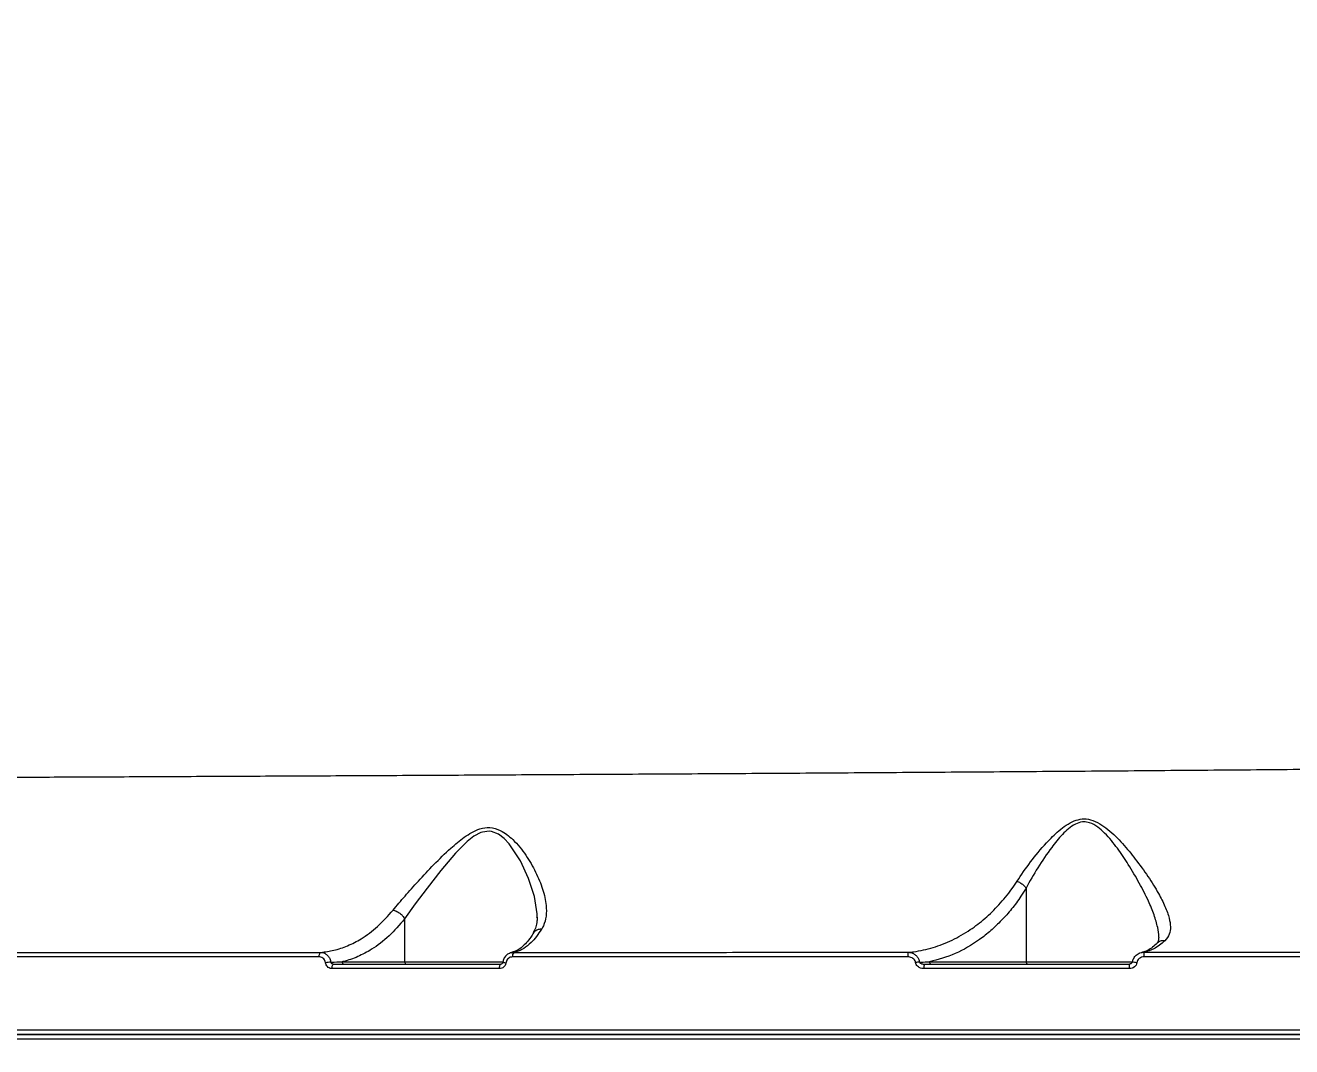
# Model space of a CAD drawing. Header units: millimetres. Extents: x -10374 to 11119, y -8221 to 9433.
# Drawn here: x 5040.3 to 5319.1, y 2818.7 to 3043.4 of the extents above; entities that cross this region are included whole.
import ezdxf

# ---------------------------------------------------------------- set-up
doc = ezdxf.new("R2010")
doc.units = ezdxf.units.MM
for name, color, linetype in [('DIKOM_ОБЪЕКТ', 7, 'Continuous'), ('DIKOM_РАЗМЕР_ЗОНА', 7, 'Continuous'), ('DIKOM_РАЗМЕР_ОБЪЕКТА', 7, 'Continuous')]:
    doc.layers.add(name, color=color, linetype=linetype)
doc.styles.add('style1', font='arial.ttf', dxfattribs={"width": 0.8})
doc.dimstyles.new('1-50', dxfattribs={"dimtxt": 300, "dimasz": 200, "dimexe": 100, "dimexo": 0, "dimgap": 100, "dimtad": 0, "dimdec": 0, "dimtxsty": 'style1', "dimcen": 0, "dimclrd": 7, "dimclre": 7, "dimadec": 1, "dimazin": 2, "dimtfac": 1, "dimtdec": 0, "dimtmove": 1, "dimatfit": 3, "dimfxl": 0, "dimlwd": 25, "dimlwe": 18, "dimarcsym": 0})

# ---------------------------------------------------------------- blocks, each defined once
blk = doc.blocks.new('*D15')
at = {"layer": 'Defpoints', "color": 0, "transparency": 16777216}
for p in [(-5227.87, 8308.78), (9119.43, -1150.4), (-5227.87, -1991.82)]:
    blk.add_point(p, dxfattribs=at)
at = {"layer": 'DIKOM_РАЗМЕР_ОБЪЕКТА', "color": 7, "lineweight": 18, "transparency": 16777216}
for p, q in [((-5227.87, -1991.82), (-5227.87, 8408.78)), ((9119.43, -1150.4), (9119.43, 8408.78))]:
    blk.add_line(p, q, dxfattribs=at)
at = {"layer": 'DIKOM_РАЗМЕР_ОБЪЕКТА', "color": 7, "lineweight": 25, "transparency": 16777216}
for p, q in [((-5027.87, 8308.78), (187.44, 8308.78)), ((8919.43, 8308.78), (1267.22, 8308.78))]:
    blk.add_line(p, q, dxfattribs=at)
at = {"layer": 'DIKOM_РАЗМЕР_ОБЪЕКТА', "color": 7, "transparency": 16777216}
for points in [[(-5027.87, 8342.11), (-5027.87, 8275.44), (-5227.87, 8308.78)], [(8919.43, 8342.11), (8919.43, 8275.44), (9119.43, 8308.78)]]:
    blk.add_solid(points, dxfattribs=at)
at = {"layer": 'DIKOM_РАЗМЕР_ОБЪЕКТА', "color": 0, "transparency": 16777216, "insert": (727.33, 8308.78), "char_height": 300, "attachment_point": 5, "style": 'style1'}
blk.add_mtext('14350', dxfattribs=at)
blk = doc.blocks.new('*D14')
at = {"layer": 'Defpoints', "color": 0, "transparency": 16777216}
for p in [(-7515.85, 9236.32), (11119.43, -1423.4), (-7515.85, -2401.58)]:
    blk.add_point(p, dxfattribs=at)
at = {"layer": 'DIKOM_РАЗМЕР_ЗОНА', "color": 7, "lineweight": 18, "transparency": 16777216}
for p, q in [((-7515.85, -2401.58), (-7515.85, 9336.32)), ((11119.43, -1423.4), (11119.43, 9336.32))]:
    blk.add_line(p, q, dxfattribs=at)
at = {"layer": 'DIKOM_РАЗМЕР_ЗОНА', "color": 7, "lineweight": 25, "transparency": 16777216}
for p, q in [((-7315.85, 9236.32), (77.56, 9236.32)), ((10919.43, 9236.32), (1157.34, 9236.32))]:
    blk.add_line(p, q, dxfattribs=at)
at = {"layer": 'DIKOM_РАЗМЕР_ЗОНА', "color": 7, "transparency": 16777216}
for points in [[(-7315.85, 9269.65), (-7315.85, 9202.98), (-7515.85, 9236.32)], [(10919.43, 9269.65), (10919.43, 9202.98), (11119.43, 9236.32)]]:
    blk.add_solid(points, dxfattribs=at)
at = {"layer": 'DIKOM_РАЗМЕР_ЗОНА', "color": 0, "transparency": 16777216, "insert": (617.45, 9236.32), "char_height": 300, "attachment_point": 5, "style": 'style1'}
blk.add_mtext('18650', dxfattribs=at)

msp = doc.modelspace()

# ---------------------------------------------------------------- linework, layer by layer
at = {"layer": 'DIKOM_ОБЪЕКТ', "color": 7, "linetype": 'Continuous', "lineweight": 15}
for p, q in [((5260.64, 2853.57), (5260.64, 2837.36)), ((5123.83, 2846.8), (5123.83, 2837.36)), ((5152.96, 2847.03), (5152.97, 2847.2)), ((5147.46, 2839.36), (5147.84, 2839.43)), ((5110.06, 2837.36), (5123.83, 2837.36)), ((5123.83, 2837.36), (5145.43, 2837.36)), ((5239.35, 2837.36), (5260.64, 2837.36)), ((5260.64, 2837.36), (5284.17, 2837.36))]:
    msp.add_line(p, q, dxfattribs=at)
at = {"layer": 'DIKOM_ОБЪЕКТ', "color": 7, "linetype": 'Continuous', "lineweight": 15, "flags": 128}
for points in [[(5152.97, 2847.2), (5152.99, 2847.92), (5152.38, 2851.72), (5151.1, 2855.7), (5149.31, 2859.6), (5146.84, 2863.3), (5145.75, 2864.46), (5144.48, 2865.43), (5142.97, 2866.03), (5142.47, 2866.1), (5140.96, 2865.91), (5140.61, 2865.79), (5139.05, 2864.97), (5137.62, 2863.86), (5135.03, 2861.28), (5131.79, 2857.45), (5128.78, 2853.59), (5126.18, 2850.11), (5123.83, 2846.81), (5123.83, 2846.81), (5123.83, 2846.81)], [(5105.02, 2838.43), (5105.03, 2838.62), (5105.05, 2838.8), (5105.08, 2838.97), (5105.13, 2839.11), (5105.19, 2839.24), (5105.25, 2839.33), (5105.32, 2839.39), (5105.4, 2839.42)], [(5107.83, 2835.86), (5107.84, 2836.06), (5107.86, 2836.24), (5107.9, 2836.41), (5107.95, 2836.57), (5108.01, 2836.69), (5108.08, 2836.78), (5108.15, 2836.84), (5108.23, 2836.86)], [(5144.71, 2835.86), (5144.72, 2836.06), (5144.74, 2836.24), (5144.77, 2836.41), (5144.8, 2836.56), (5144.85, 2836.69), (5144.9, 2836.78), (5144.96, 2836.84), (5145.02, 2836.86)]]:
    msp.add_lwpolyline(points, dxfattribs=at)
at = {"layer": 'DIKOM_ОБЪЕКТ', "color": 7, "linetype": 'Continuous', "lineweight": 15}
for centre, radius, start, end in [((5148.72, 2838.64), 1.18, 138.2551, 190.087), ((5237.77, 2838.68), 3.21, 166.1, 184.0254), ((5277.19, 2838.69), 9.45, 358.6552, 4.7057), ((5108.44, 2824.29), 13.03, 93.8321, 98.9555), ((5110.52, 2837.31), 0.454, 173.6045, 261.7435), ((5124.28, 2837.31), 0.454, 173.6062, 261.7418), ((5146.33, 2839.96), 2.82, 251.8774, 266.1332), ((5245.35, 2771.81), 66, 97.1309, 97.8759), ((5241.15, 2836.11), 3.04, 165.6945, 184.6729), ((5239.8, 2837.31), 0.454, 173.6045, 261.7435), ((5261.09, 2837.31), 0.454, 173.6073, 261.7429), ((5272.79, 2836.11), 10.6, 358.6467, 4.0599), ((5275.72, 2778.91), 58.96, 80.9573, 81.9554)]:
    msp.add_arc(centre, radius, start, end, dxfattribs=at)
for points, knots in [([(4897.67, 2877.46), (4898.93, 2877.46), (4901.48, 2877.47), (4906.8, 2877.49), (4913.2, 2877.51), (4920.75, 2877.54), (4929.4, 2877.57), (4939.12, 2877.6), (4949.93, 2877.64), (4961.78, 2877.68), (4974.63, 2877.73), (4988.42, 2877.78), (5003.08, 2877.84), (5018.58, 2877.91), (5034.91, 2877.97), (5052.03, 2878.05), (5069.88, 2878.13), (5088.36, 2878.22), (5107.4, 2878.31), (5126.95, 2878.41), (5146.98, 2878.52), (5167.47, 2878.64), (5188.32, 2878.76), (5209.44, 2878.89), (5230.73, 2879.03), (5252.15, 2879.18), (5273.67, 2879.34), (5295.23, 2879.51), (5316.77, 2879.69), (5338.18, 2879.88), (5359.37, 2880.08), (5378.7, 2880.28), (5396.24, 2880.47), (5406.71, 2880.59), (5411.94, 2880.65)], [0, 0, 0, 0, 0.031557, 0.063213, 0.09492, 0.126627, 0.158283, 0.189839, 0.221397, 0.253054, 0.284762, 0.31647, 0.348127, 0.379685, 0.411265, 0.442944, 0.474674, 0.506404, 0.538084, 0.569664, 0.601295, 0.633025, 0.664806, 0.696588, 0.728318, 0.75995, 0.791659, 0.823468, 0.855327, 0.887186, 0.918995, 0.950705, 0.975352, 1, 1, 1, 1]), ([(5258.63, 2855.09), (5259.59, 2856.5), (5261.5, 2859.32), (5264.65, 2863.11), (5267.34, 2865.83), (5269.4, 2867.45), (5271.1, 2868.4), (5272.95, 2868.89), (5274.96, 2868.71), (5276.88, 2867.81), (5279.29, 2866.03), (5281.94, 2863.39), (5284.83, 2859.82), (5287.52, 2856.13), (5289.7, 2852.61), (5291.27, 2849.53), (5292.16, 2847.06), (5292.45, 2845.03), (5292.26, 2843.31), (5291.56, 2842.44), (5291.18, 2841.97)], [0, 0, 0, 0, 0.087335, 0.174683, 0.233619, 0.26395, 0.294125, 0.321212, 0.348569, 0.382674, 0.415434, 0.485139, 0.555041, 0.634224, 0.713331, 0.77692, 0.840422, 0.891306, 0.942134, 1, 1, 1, 1]), ([(5121.28, 2848.72), (5122.14, 2849.74), (5123.84, 2851.78), (5126.91, 2855.19), (5130.24, 2858.77), (5133.61, 2862.08), (5136.42, 2864.46), (5138.6, 2865.87), (5140.47, 2866.71), (5142.69, 2867.04), (5144.74, 2866.42), (5146.38, 2865.38), (5148.39, 2863.62), (5150.63, 2860.83), (5152.77, 2857.06), (5154.33, 2853.33), (5155.06, 2850.06), (5155.04, 2847.37), (5154.6, 2845.65), (5154.11, 2844.77), (5153.97, 2844.53)], [0, 0, 0, 0, 0.071295, 0.142691, 0.220341, 0.297961, 0.355586, 0.385341, 0.414959, 0.449113, 0.48867, 0.517551, 0.546513, 0.625012, 0.703711, 0.783925, 0.864013, 0.921253, 0.978413, 1, 1, 1, 1]), ([(5289.81, 2842.86), (5289.82, 2842.89), (5289.89, 2843.49), (5289.58, 2845.08), (5288.86, 2847.66), (5287.48, 2850.95), (5285.6, 2854.67), (5283.28, 2858.58), (5280.81, 2862.35), (5278.53, 2865.16), (5276.44, 2867.06), (5274.85, 2867.99), (5273.63, 2868.17), (5272.57, 2868.09), (5271.37, 2867.7), (5269.92, 2866.68), (5268.14, 2864.95), (5265.82, 2862.07), (5263.15, 2858.04), (5261.39, 2855.09), (5260.64, 2853.58), (5260.64, 2853.58)], [0, 0, 0, 0, 0.002472, 0.059347, 0.131668, 0.204084, 0.294712, 0.385409, 0.464318, 0.543004, 0.578593, 0.614173, 0.637471, 0.641756, 0.669337, 0.701818, 0.734518, 0.800558, 0.900232, 0.999895, 1, 1, 1, 1]), ([(5234.66, 2839.45), (5235.07, 2839.49), (5236.91, 2839.68), (5240.17, 2840.4), (5244.34, 2842.01), (5248.17, 2844.2), (5251.62, 2846.85), (5254.69, 2849.84), (5257, 2852.66), (5258.25, 2854.52), (5258.63, 2855.09)], [0, 0, 0, 0, 0.046565, 0.207886, 0.369671, 0.530936, 0.667181, 0.803767, 0.939878, 1, 1, 1, 1]), ([(5258.63, 2855.09), (5258.67, 2855.07), (5258.97, 2854.96), (5259.51, 2854.68), (5260.19, 2854.16), (5260.49, 2853.77), (5260.64, 2853.58)], [0, 0, 0, 0, 0.056248, 0.368534, 0.684213, 1, 1, 1, 1]), ([(5260.64, 2853.57), (5260.26, 2852.96), (5259.25, 2851.35), (5257.46, 2848.95), (5255.24, 2846.42), (5252.87, 2844.17), (5249.51, 2841.53), (5245.03, 2838.89), (5241.26, 2837.87), (5239.35, 2837.36)], [0, 0, 0, 0, 0.067085, 0.179638, 0.292212, 0.407927, 0.523647, 0.759125, 1, 1, 1, 1]), ([(5260.64, 2853.58), (5260.64, 2853.58), (5260.64, 2853.58), (5260.64, 2853.57), (5260.64, 2853.57), (5260.64, 2853.57)], [0, 0, 0, 0, 0.299264, 0.717616, 1, 1, 1, 1]), ([(5105.4, 2839.42), (5106.35, 2839.55), (5108.33, 2839.81), (5111.3, 2840.82), (5114.54, 2842.49), (5117.96, 2844.99), (5120.17, 2847.47), (5121.28, 2848.72)], [0, 0, 0, 0, 0.166539, 0.345546, 0.526757, 0.760782, 1, 1, 1, 1]), ([(5123.83, 2846.8), (5122.71, 2845.5), (5120.43, 2842.86), (5116.9, 2840.21), (5113.52, 2838.41), (5111.32, 2837.66), (5110.16, 2837.38), (5110.06, 2837.36)], [0, 0, 0, 0, 0.275433, 0.557085, 0.767798, 0.98114, 1, 1, 1, 1]), ([(5121.28, 2848.72), (5121.32, 2848.72), (5121.58, 2848.67), (5122.1, 2848.48), (5122.8, 2848.05), (5123.43, 2847.47), (5123.7, 2847.03), (5123.83, 2846.81)], [0, 0, 0, 0, 0.042906, 0.268022, 0.511997, 0.756014, 1, 1, 1, 1]), ([(5123.83, 2846.81), (5123.83, 2846.81), (5123.83, 2846.81), (5123.83, 2846.8), (5123.83, 2846.8)], [0, 0, 0, 0, 0.38098, 1, 1, 1, 1]), ([(5152.98, 2847.2), (5152.98, 2846.9), (5152.97, 2846.11), (5152.71, 2845.03), (5152.43, 2844.22), (5152.15, 2843.84), (5152.11, 2843.79)], [0, 0, 0, 0, 0.222644, 0.57859, 0.94775, 1, 1, 1, 1]), ([(5152.22, 2843.73), (5152.01, 2843.41), (5151.49, 2842.57), (5150.64, 2841.53), (5149.69, 2840.59), (5148.79, 2839.95), (5148.04, 2839.58), (5147.62, 2839.51), (5147.45, 2839.48)], [0, 0, 0, 0, 0.11539, 0.299972, 0.485009, 0.671394, 0.861914, 1, 1, 1, 1]), ([(5153.97, 2844.53), (5153.21, 2843.46), (5151.95, 2841.69), (5150.06, 2840.23), (5148.78, 2839.62), (5148.03, 2839.47), (5147.84, 2839.43)], [0, 0, 0, 0, 0.395785, 0.651631, 0.910996, 1, 1, 1, 1]), ([(5153.97, 2844.53), (5153.93, 2844.53), (5153.74, 2844.54), (5153.29, 2844.48), (5152.72, 2844.24), (5152.33, 2843.92), (5152.24, 2843.72), (5152.24, 2843.72)], [0, 0, 0, 0, 0.060898, 0.266438, 0.632197, 0.997985, 1, 1, 1, 1]), ([(5289.38, 2841.41), (5289.33, 2841.35), (5288.93, 2840.91), (5288.2, 2840.36), (5287.23, 2839.76), (5286.55, 2839.48), (5286.19, 2839.44), (5286.11, 2839.44)], [0, 0, 0, 0, 0.04088, 0.326232, 0.61499, 0.913826, 1, 1, 1, 1]), ([(5291.18, 2841.97), (5290.38, 2841.31), (5288.88, 2840.07), (5287.32, 2839.66), (5286.61, 2839.47)], [0, 0, 0, 0, 0.539511, 1, 1, 1, 1]), ([(5289.8, 2842.87), (5289.8, 2842.72), (5289.82, 2842.3), (5289.68, 2841.87), (5289.59, 2841.62), (5289.41, 2841.45), (5289.35, 2841.4)], [0, 0, 0, 0, 0.166446, 0.497413, 0.841552, 1, 1, 1, 1]), ([(5291.18, 2841.97), (5291.14, 2841.98), (5290.86, 2842.01), (5290.32, 2841.97), (5289.74, 2841.75), (5289.49, 2841.47), (5289.41, 2841.38)], [0, 0, 0, 0, 0.063358, 0.416637, 0.809224, 1, 1, 1, 1]), ([(5105.02, 2838.43), (5101.77, 2838.43), (5092.25, 2838.43), (5076.79, 2838.43), (5058.78, 2838.42), (5041.2, 2838.42), (5029.93, 2838.42), (5024.29, 2838.42)], [0, 0, 0, 0, 0.114454, 0.334765, 0.555076, 0.777538, 1, 1, 1, 1]), ([(5024.86, 2839.41), (5030.42, 2839.41), (5041.56, 2839.41), (5059.04, 2839.41), (5077.05, 2839.42), (5092.6, 2839.42), (5102.15, 2839.42), (5105.4, 2839.42)], [0, 0, 0, 0, 0.220311, 0.440621, 0.663083, 0.885545, 1, 1, 1, 1]), ([(5106.41, 2837.16), (5106.38, 2837.32), (5106.31, 2837.63), (5106.02, 2838.03), (5105.64, 2838.31), (5105.28, 2838.42), (5105.07, 2838.43), (5105.02, 2838.43)], [0, 0, 0, 0, 0.225652, 0.451277, 0.680124, 0.917591, 1, 1, 1, 1]), ([(5105.4, 2839.42), (5105.48, 2839.42), (5105.81, 2839.4), (5106.36, 2839.21), (5106.95, 2838.74), (5107.39, 2838.08), (5107.51, 2837.55), (5107.57, 2837.29)], [0, 0, 0, 0, 0.081209, 0.316157, 0.544553, 0.771768, 1, 1, 1, 1]), ([(5147.46, 2839.36), (5147.26, 2839.33), (5146.78, 2839.24), (5146.14, 2838.76), (5145.63, 2838.08), (5145.52, 2837.53), (5145.46, 2837.28)], [0, 0, 0, 0, 0.192284, 0.471714, 0.752406, 1, 1, 1, 1]), ([(5147.56, 2838.44), (5147.4, 2838.42), (5147.08, 2838.39), (5146.65, 2838.13), (5146.32, 2837.75), (5146.17, 2837.39), (5146.14, 2837.18), (5146.13, 2837.15)], [0, 0, 0, 0, 0.236399, 0.472629, 0.709162, 0.945926, 1, 1, 1, 1]), ([(5234.57, 2838.46), (5227.25, 2838.45), (5212.59, 2838.45), (5190.74, 2838.45), (5168.99, 2838.44), (5154.71, 2838.44), (5147.56, 2838.44)], [0, 0, 0, 0, 0.248596, 0.497193, 0.748597, 1, 1, 1, 1]), ([(5147.84, 2839.43), (5154.89, 2839.43), (5168.99, 2839.43), (5190.59, 2839.44), (5212.48, 2839.45), (5227.27, 2839.45), (5234.66, 2839.45)], [0, 0, 0, 0, 0.248597, 0.497194, 0.748597, 1, 1, 1, 1]), ([(5236.3, 2837.19), (5236.27, 2837.33), (5236.2, 2837.62), (5235.91, 2837.98), (5235.51, 2838.26), (5235.04, 2838.43), (5234.72, 2838.45), (5234.57, 2838.46)], [0, 0, 0, 0, 0.188903, 0.377349, 0.579187, 0.816429, 1, 1, 1, 1]), ([(5234.66, 2839.45), (5234.86, 2839.43), (5235.33, 2839.4), (5236, 2839.1), (5236.58, 2838.62), (5236.99, 2838.01), (5237.1, 2837.54), (5237.15, 2837.3)], [0, 0, 0, 0, 0.174198, 0.403701, 0.60523, 0.800151, 1, 1, 1, 1]), ([(5284.03, 2837.29), (5284.1, 2837.57), (5284.25, 2838.16), (5284.85, 2838.88), (5285.67, 2839.38), (5286.3, 2839.44), (5286.61, 2839.47)], [0, 0, 0, 0, 0.237934, 0.4907, 0.74629, 1, 1, 1, 1]), ([(5286.64, 2838.47), (5286.44, 2838.45), (5286.04, 2838.41), (5285.52, 2838.11), (5285.13, 2837.68), (5285.03, 2837.32), (5284.99, 2837.14)], [0, 0, 0, 0, 0.25836, 0.51672, 0.767798, 1, 1, 1, 1]), ([(5286.61, 2839.47), (5292.51, 2839.47), (5304.31, 2839.47), (5321.99, 2839.48), (5339.63, 2839.49), (5351.31, 2839.49), (5357.16, 2839.5)], [0, 0, 0, 0, 0.2491, 0.4982, 0.7491, 1, 1, 1, 1]), ([(5357.34, 2838.49), (5351.53, 2838.49), (5339.9, 2838.49), (5322.26, 2838.48), (5304.5, 2838.48), (5292.59, 2838.47), (5286.64, 2838.47)], [0, 0, 0, 0, 0.2491, 0.4982, 0.7491, 1, 1, 1, 1]), ([(5107.83, 2835.86), (5107.78, 2835.86), (5107.56, 2835.87), (5107.2, 2835.99), (5106.81, 2836.27), (5106.52, 2836.68), (5106.45, 2837), (5106.41, 2837.16)], [0, 0, 0, 0, 0.082578, 0.321689, 0.551191, 0.775609, 1, 1, 1, 1]), ([(5107.57, 2837.29), (5107.62, 2837.29), (5108.46, 2837.3), (5109.29, 2837.33), (5110.06, 2837.36)], [0, 0, 0, 0, 0.064671, 1, 1, 1, 1]), ([(5107.57, 2837.29), (5107.58, 2837.24), (5107.6, 2837.19), (5107.66, 2837.09), (5107.76, 2836.99), (5107.94, 2836.9), (5108.1, 2836.86), (5108.2, 2836.86), (5108.23, 2836.86)], [0, 0, 0, 0, 0.171999, 0.198454, 0.411742, 0.64819, 0.908559, 1, 1, 1, 1]), ([(5144.71, 2835.86), (5144.08, 2835.86), (5140.91, 2835.86), (5133.11, 2835.86), (5121.4, 2835.86), (5112.36, 2835.86), (5107.83, 2835.86)], [0, 0, 0, 0, 0.050768, 0.253847, 0.626695, 1, 1, 1, 1]), ([(5108.23, 2836.86), (5114.27, 2836.86), (5126.38, 2836.86), (5138.8, 2836.86), (5145.02, 2836.86)], [0, 0, 0, 0, 0.49945, 1, 1, 1, 1]), ([(5146.13, 2837.15), (5146.13, 2837.11), (5146.1, 2836.91), (5145.95, 2836.55), (5145.63, 2836.17), (5145.2, 2835.91), (5144.88, 2835.88), (5144.71, 2835.86)], [0, 0, 0, 0, 0.053612, 0.289852, 0.526347, 0.763127, 1, 1, 1, 1]), ([(5145.44, 2837.28), (5145.44, 2837.25), (5145.43, 2837.16), (5145.36, 2837.03), (5145.25, 2836.92), (5145.13, 2836.86), (5145.05, 2836.86), (5145.02, 2836.87)], [0, 0, 0, 0, 0.125722, 0.330158, 0.550805, 0.80682, 1, 1, 1, 1]), ([(5238.12, 2835.86), (5237.97, 2835.87), (5237.62, 2835.89), (5237.13, 2836.06), (5236.72, 2836.36), (5236.41, 2836.74), (5236.34, 2837.04), (5236.3, 2837.19)], [0, 0, 0, 0, 0.182533, 0.42373, 0.627485, 0.813381, 1, 1, 1, 1]), ([(5237.15, 2837.3), (5237.25, 2837.3), (5237.99, 2837.31), (5238.72, 2837.34), (5239.35, 2837.36)], [0, 0, 0, 0, 0.13806, 1, 1, 1, 1]), ([(5237.15, 2837.3), (5237.16, 2837.27), (5237.18, 2837.21), (5237.26, 2837.12), (5237.41, 2837.02), (5237.65, 2836.92), (5237.92, 2836.87), (5238.12, 2836.86), (5238.2, 2836.86)], [0, 0, 0, 0, 0.076566, 0.132368, 0.295427, 0.506192, 0.78246, 1, 1, 1, 1]), ([(5283.39, 2835.86), (5282.72, 2835.86), (5279.39, 2835.86), (5270.17, 2835.86), (5255.73, 2835.86), (5243.99, 2835.86), (5238.12, 2835.86)], [0, 0, 0, 0, 0.044141, 0.220713, 0.610012, 1, 1, 1, 1]), ([(5238.2, 2836.86), (5245.71, 2836.86), (5260.74, 2836.86), (5275.82, 2836.86), (5283.36, 2836.86)], [0, 0, 0, 0, 0.499273, 1, 1, 1, 1]), ([(5283.97, 2837.3), (5283.96, 2837.26), (5283.94, 2837.16), (5283.84, 2837.03), (5283.66, 2836.91), (5283.49, 2836.85), (5283.38, 2836.86), (5283.36, 2836.86)], [0, 0, 0, 0, 0.139394, 0.355162, 0.615846, 0.923824, 1, 1, 1, 1]), ([(5284.99, 2837.14), (5284.94, 2836.97), (5284.85, 2836.62), (5284.47, 2836.2), (5283.96, 2835.91), (5283.58, 2835.87), (5283.39, 2835.86)], [0, 0, 0, 0, 0.233914, 0.482533, 0.741341, 1, 1, 1, 1]), ([(4853.33, 2822.36), (4853.38, 2822.36), (4853.53, 2822.36), (4854.84, 2822.36), (4857.58, 2822.36), (4861.64, 2822.36), (4867.05, 2822.36), (4873.83, 2822.36), (4881.83, 2822.36), (4891, 2822.36), (4901.24, 2822.36), (4912.74, 2822.36), (4925.5, 2822.36), (4939.5, 2822.36), (4954.45, 2822.36), (4970.26, 2822.36), (4986.85, 2822.36), (5004.49, 2822.36), (5023.16, 2822.36), (5042.81, 2822.36), (5062.78, 2822.36), (5082.96, 2822.36), (5103.23, 2822.36), (5124.18, 2822.36), (5145.75, 2822.36), (5167.9, 2822.36), (5190.44, 2822.36), (5213.31, 2822.36), (5236.44, 2822.36), (5259.91, 2822.36), (5283.65, 2822.36), (5307.58, 2822.36), (5331.17, 2822.36), (5354.36, 2822.36), (5377.08, 2822.36), (5399.69, 2822.36), (5422.12, 2822.36), (5444.27, 2822.36), (5464.42, 2822.36), (5476.93, 2822.36), (5482.46, 2822.36)], [0, 0, 0, 0, 0.015651, 0.042167, 0.068704, 0.09522, 0.122506, 0.149814, 0.177101, 0.203617, 0.230153, 0.256669, 0.283955, 0.311263, 0.33855, 0.365066, 0.391602, 0.418118, 0.445404, 0.472713, 0.499999, 0.52556, 0.55114, 0.576701, 0.602949, 0.629218, 0.655467, 0.681983, 0.708519, 0.735035, 0.762321, 0.78963, 0.816916, 0.843432, 0.869969, 0.896485, 0.923771, 0.951079, 0.978366, 1, 1, 1, 1]), ([(4854.33, 2821.36), (4854.38, 2821.36), (4854.53, 2821.36), (4855.87, 2821.36), (4858.68, 2821.36), (4862.82, 2821.36), (4868.24, 2821.36), (4874.92, 2821.36), (4882.84, 2821.36), (4892.03, 2821.36), (4902.45, 2821.36), (4914.04, 2821.36), (4926.76, 2821.36), (4940.54, 2821.36), (4955.35, 2821.36), (4971.2, 2821.36), (4988.02, 2821.36), (5005.77, 2821.36), (5024.35, 2821.36), (5043.68, 2821.36), (5063.71, 2821.36), (5084.42, 2821.36), (5105.76, 2821.36), (5127.66, 2821.36), (5150.01, 2821.36), (5172.71, 2821.36), (5195.7, 2821.36), (5218.94, 2821.36), (5242.39, 2821.36), (5265.97, 2821.36), (5289.57, 2821.36), (5313.09, 2821.36), (5334.97, 2821.36), (5355.19, 2821.36), (5373.79, 2821.36), (5392.19, 2821.36), (5410.54, 2821.36), (5428.81, 2821.36), (5446.94, 2821.36), (5464.73, 2821.36), (5476.22, 2821.36), (5481.96, 2821.36)], [0, 0, 0, 0, 0.015652, 0.042489, 0.069411, 0.096375, 0.12334, 0.150262, 0.177099, 0.203936, 0.230857, 0.257822, 0.284787, 0.311708, 0.338545, 0.365383, 0.392304, 0.419269, 0.446234, 0.473155, 0.499992, 0.526829, 0.553751, 0.580716, 0.607681, 0.634602, 0.661439, 0.688276, 0.715198, 0.742163, 0.769128, 0.796049, 0.822886, 0.844632, 0.8664, 0.888169, 0.909915, 0.932424, 0.954957, 0.977491, 1, 1, 1, 1]), ([(5481.96, 2821.36), (5476.44, 2821.36), (5464.08, 2821.36), (5444.2, 2821.36), (5422.42, 2821.36), (5400.13, 2821.36), (5377.44, 2821.36), (5354.46, 2821.36), (5331.26, 2821.36), (5307.87, 2821.36), (5284.34, 2821.36), (5260.73, 2821.36), (5237.17, 2821.36), (5213.75, 2821.36), (5190.84, 2821.36), (5168.48, 2821.36), (5146.67, 2821.36), (5125.21, 2821.36), (5104.17, 2821.36), (5083.65, 2821.36), (5063.47, 2821.36), (5043.68, 2821.36), (5024.35, 2821.36), (5005.77, 2821.36), (4988.02, 2821.36), (4971.2, 2821.36), (4955.35, 2821.36), (4940.54, 2821.36), (4926.76, 2821.36), (4914.04, 2821.36), (4902.45, 2821.36), (4892.03, 2821.36), (4883.43, 2821.36), (4876.39, 2821.36), (4870.69, 2821.36), (4865.81, 2821.36), (4861.72, 2821.36), (4858.48, 2821.36), (4856.14, 2821.36), (4854.64, 2821.36), (4854.43, 2821.36), (4854.33, 2821.36)], [0, 0, 0, 0, 0.021635, 0.048472, 0.075394, 0.102359, 0.129323, 0.156245, 0.183082, 0.209919, 0.236841, 0.263805, 0.29077, 0.317692, 0.344529, 0.370377, 0.3963, 0.422262, 0.448224, 0.474147, 0.499995, 0.526832, 0.553754, 0.580718, 0.607683, 0.634604, 0.661441, 0.688278, 0.7152, 0.742165, 0.769129, 0.796051, 0.822888, 0.844633, 0.866402, 0.88817, 0.909915, 0.932424, 0.954958, 0.977491, 1, 1, 1, 1]), ([(5482.46, 2820.36), (5478.46, 2820.36), (5467.63, 2820.36), (5449.4, 2820.36), (5427.68, 2820.36), (5405.43, 2820.36), (5382.77, 2820.36), (5359.8, 2820.36), (5336.6, 2820.36), (5313.19, 2820.36), (5289.61, 2820.36), (5265.95, 2820.36), (5242.32, 2820.36), (5218.81, 2820.36), (5195.52, 2820.36), (5172.47, 2820.36), (5149.72, 2820.36), (5127.31, 2820.36), (5105.36, 2820.36), (5083.97, 2820.36), (5063.21, 2820.36), (5043.13, 2820.36), (5023.75, 2820.36), (5005.13, 2820.36), (4987.34, 2820.36), (4970.47, 2820.36), (4954.59, 2820.36), (4939.74, 2820.36), (4925.93, 2820.36), (4913.18, 2820.36), (4901.56, 2820.36), (4891.12, 2820.35), (4882.34, 2820.36), (4875.04, 2820.36), (4869.03, 2820.36), (4863.96, 2820.36), (4859.85, 2820.36), (4856.73, 2820.36), (4854.61, 2820.36), (4853.52, 2820.36), (4853.38, 2820.36), (4853.33, 2820.36)], [0, 0, 0, 0, 0.015653, 0.04249, 0.069412, 0.096376, 0.123341, 0.150263, 0.1771, 0.203937, 0.230859, 0.257823, 0.284788, 0.31171, 0.338547, 0.365384, 0.392306, 0.41927, 0.446235, 0.473157, 0.499994, 0.526831, 0.553753, 0.580717, 0.607682, 0.634604, 0.661441, 0.688278, 0.715199, 0.742164, 0.769129, 0.79605, 0.822887, 0.845967, 0.869168, 0.892397, 0.915626, 0.938828, 0.961588, 0.984348, 1, 1, 1, 1])]:
    msp.add_open_spline(points, degree=3, knots=knots, dxfattribs=at)

# ---------------------------------------------------------------- dimensions: what is measured, and where the dimension line sits
at = {"layer": 'DIKOM_РАЗМЕР_ЗОНА'}
dim = msp.add_linear_dim(base=(-7515.85, 9236.32), p1=(11119.43, -1423.4), p2=(-7515.85, -2401.58), angle=180, text='18650', dimstyle='1-50', override={"dimscale": 1, "dimtix": 0, "dimtofl": 1, "dimtmove": 1, "dimatfit": 3}, dxfattribs=at)
dim.commit()
dim.dimension.update_dxf_attribs({"geometry": '*D14', "text_midpoint": (617.45, 9236.32), "dimtype": 160})
at = {"layer": 'DIKOM_РАЗМЕР_ОБЪЕКТА'}
dim = msp.add_linear_dim(base=(-5227.87, 8308.78), p1=(9119.43, -1150.4), p2=(-5227.87, -1991.82), angle=180, text='14350', dimstyle='1-50', override={"dimscale": 1, "dimtix": 0, "dimtofl": 1, "dimtmove": 1, "dimatfit": 3}, dxfattribs=at)
dim.commit()
dim.dimension.update_dxf_attribs({"geometry": '*D15', "text_midpoint": (727.33, 8308.78), "dimtype": 160})

doc.saveas('drawing.dxf')
